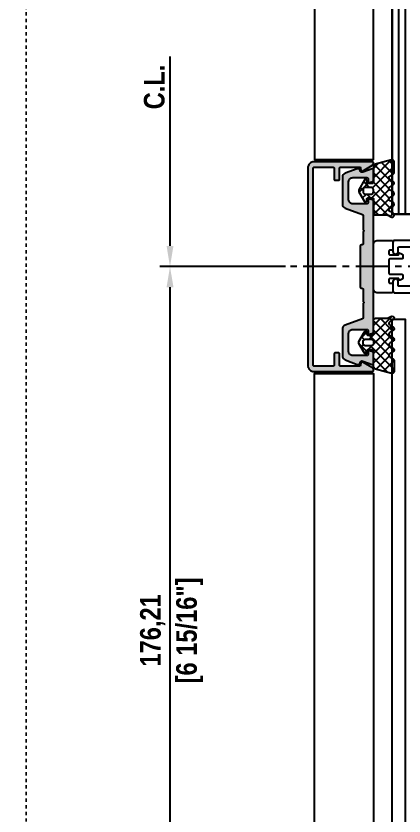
# Model space of a CAD drawing. Header units: millimetres. Extents: x -17234 to -8874, y -2869 to 1211.
# Drawn here: x -12676.8 to -12582.9, y -663.7 to -470 of the extents above; entities that cross this region are included whole.
import ezdxf

# ---------------------------------------------------------------- set-up
doc = ezdxf.new("R2010")
doc.units = ezdxf.units.MM
doc.linetypes.add('ACAD_ISO07W100', pattern=[3, 0, -3])
doc.linetypes.add('CENTER', pattern=[50.8, 31.75, -6.35, 6.35, -6.35])
doc.layers.get('Defpoints').update_dxf_attribs({"linetype": 'ACAD_ISO07W100', "true_color": 0x105689})
for name, color, linetype in [('Centerline', 6, 'CENTER'), ('Dim', 5, 'Continuous'), ('Gasket EPDM', 32, 'Continuous'), ('Gasket Silicone', 20, 'Continuous'), ('Glass', 4, 'Continuous'), ('Profile', 1, 'Continuous'), ('Profile View', 9, 'Continuous'), ('PVC Spacer', 3, 'Continuous'), ('Thermal Break', 3, 'Continuous')]:
    doc.layers.add(name, color=color, linetype=linetype)
doc.styles.add('TXT', font='techb___.ttf')
doc.dimstyles.new('ISO-25$0', dxfattribs={"dimtxt": 2.5, "dimasz": 2.5, "dimexe": 1.25, "dimexo": 0.625, "dimtad": 1, "dimtxsty": 'TXT', "dimcen": 2.5, "dimclrd": 5, "dimclre": 5, "dimclrt": 2, "dimadec": 0, "dimazin": 0, "dimtfac": 1, "dimtmove": 0, "dimatfit": 3, "dimfxl": 1, "dimarcsym": 0})

# ---------------------------------------------------------------- blocks, each defined once
blk = doc.blocks.new('*D50')
at = {"layer": 'Defpoints', "color": 0, "ltscale": 0.5, "transparency": 16777216}
for p in [(-12639.54, -443.66), (-12610.33, -443.66), (-12610.33, -530.66)]:
    blk.add_point(p, dxfattribs=at)
at = {"layer": 'Dim', "color": 5, "lineweight": -2, "ltscale": 0.5, "transparency": 16777216}
for p, q in [((-12639.54, -525.66), (-12639.54, -479.79)), ((-12611.58, -530.66), (-12642.04, -530.66))]:
    blk.add_line(p, q, dxfattribs=at)
at = {"layer": 'Dim', "color": 5, "ltscale": 0.5, "transparency": 16777216}
blk.add_solid([(-12640.37, -525.66), (-12638.7, -525.66), (-12639.54, -530.66)], dxfattribs=at)
at = {"layer": 'Dim', "color": 2, "ltscale": 0.5, "transparency": 16777216, "insert": (-12643.33, -487.16), "char_height": 5, "attachment_point": 5, "rotation": 90, "style": 'TXT'}
blk.add_mtext('C.L.', dxfattribs=at)
blk = doc.blocks.new('*U4')
at = {"layer": 'Glass', "ltscale": 0.5}
h = blk.add_hatch(dxfattribs=at)
h.set_pattern_fill('ANSI31', color=5, scale=0.5, angle=45)
h.set_pattern_definition([(90, (0, -0.7), (-1.5875, 3e-16), [])])
h.paths.add_polyline_path([(0, 74.3), (6.35, 74.3), (6.35, 0), (0, 0)])
h.paths.add_polyline_path([(25.4, 0), (19.05, 0), (19.05, 74.3), (25.4, 74.3)])
at = {"layer": 'Glass'}
h = blk.add_hatch(dxfattribs=at)
h.set_pattern_fill('DOTS', color=9, scale=0.5)
h.set_pattern_definition([(0, (-1613.78865, -1630.7913), (0.396875, 0.79375), [0, -0.79375])])
h.paths.add_polyline_path([(17.05, 4.2), (8.35, 4.2, -0.414214), (6.35, 6.2), (6.35, 0, -0.20587), (19.05, 0), (19.05, 6.2, -0.414214)])
at = {"layer": 'Defpoints', "linetype": 'ByBlock', "ltscale": 0.5}
for points in [[(0, 74.3), (6.35, 74.3), (6.35, 0), (0, 0)], [(25.4, 0), (19.05, 0), (19.05, 74.3), (25.4, 74.3)]]:
    blk.add_lwpolyline(points, close=True, dxfattribs=at)
at = {"layer": 'Glass'}
for points in [[(0, 74.3), (0, 0), (6.35, 0), (6.35, 74.3)], [(19.05, 74.3), (19.05, 0), (25.4, 0), (25.4, 74.3)]]:
    blk.add_lwpolyline(points, dxfattribs=at)
at = {"layer": 'Glass', "color": 3}
for points in [[(19.05, 6.2), (19.05, 11, 0.414214), (17.05, 13), (8.35, 13, 0.414214), (6.35, 11), (6.35, 6.2, 0.414214), (8.35, 4.2), (17.05, 4.2, 0.414214)], [(18.05, 6.2), (18.05, 11, 0.414214), (17.05, 12), (8.35, 12, 0.414214), (7.35, 11), (7.35, 6.2, 0.414214), (8.35, 5.2), (17.05, 5.2, 0.414214)]]:
    blk.add_lwpolyline(points, format="xyb", close=True, dxfattribs=at)
at = {"layer": 'Glass', "color": 9}
for points in [[(7.64, 5.49), (17.76, 11.71)], [(7.64, 11.71), (17.86, 5.62)]]:
    blk.add_lwpolyline(points, dxfattribs=at)
blk.add_lwpolyline([(6.35, 0, -0.20587), (19.05, 0), (19.05, 6.2, -0.414214), (17.05, 4.2), (8.35, 4.2, -0.414214), (6.35, 6.2)], format="xyb", close=True, dxfattribs=at)
blk = doc.blocks.new('*D52')
at = {"layer": 'Defpoints', "color": 0, "transparency": 16777216}
for p in [(-12639.54, -530.66), (-12610.33, -530.66), (-12604.57, -706.87)]:
    blk.add_point(p, dxfattribs=at)
at = {"layer": 'Dim', "color": 5, "lineweight": -2, "transparency": 16777216}
for p, q in [((-12611.58, -530.66), (-12642.04, -530.66)), ((-12639.54, -701.87), (-12639.54, -535.66)), ((-12605.82, -706.87), (-12642.04, -706.87))]:
    blk.add_line(p, q, dxfattribs=at)
at = {"layer": 'Dim', "color": 5, "transparency": 16777216}
for points in [[(-12640.37, -535.66), (-12638.7, -535.66), (-12639.54, -530.66)], [(-12640.37, -701.87), (-12638.7, -701.87), (-12639.54, -706.87)]]:
    blk.add_solid(points, dxfattribs=at)
at = {"layer": 'Dim', "color": 2, "transparency": 16777216, "char_height": 5, "attachment_point": 5, "rotation": 90, "style": 'TXT'}
for s, insert in [('[6 15/16"]', (-12634.79, -618.77)), ('176,21', (-12643.72, -618.77))]:
    blk.add_mtext(s, dxfattribs=dict(at, insert=insert))
blk = doc.blocks.new('EGG - 01')
at = {"layer": 'Gasket EPDM', "ltscale": 0.5}
h = blk.add_hatch(dxfattribs=at)
h.set_pattern_fill('ANSI37', color=5, scale=0.5, style=0)
h.set_pattern_definition([(45, (16931.764, 552.2421), (-1.12253202, 1.12253202), []), (135, (16931.764, 552.2421), (-1.12253202, -1.12253202), [])])
edge = h.paths.add_edge_path()
edge.add_arc((7, -0.75), 0.5, 300, 420)
edge.add_line((7.25, -0.31), (6.52, 0.11))
edge.add_arc((6.77, 0.54), 0.5, 120, 240, ccw=False)
edge.add_line((6.52, 0.98), (7.25, 1.4))
edge.add_arc((7, 1.83), 0.5, 300, 420)
edge.add_line((7.25, 2.26), (6.52, 2.69))
edge.add_arc((6.77, 3.12), 0.5, 120, 240, ccw=False)
edge.add_line((6.52, 3.55), (7.25, 3.98))
edge.add_arc((7, 4.41), 0.5, 300, 360)
edge.add_line((7.5, 4.41), (7.5, 7))
edge.add_arc((7, 7), 0.5, 0, 105)
edge.add_line((6.87, 7.48), (2.69, 6.36))
edge.add_arc((2.75, 6.12), 0.25, 105, 180)
edge.add_line((2.5, 6.12), (2.5, 2))
edge.add_arc((2.25, 2), 0.25, 270, 360, ccw=False)
edge.add_line((2.25, 1.75), (1.17, 1.75))
edge.add_arc((1.17, 2), 0.25, 180, 270, ccw=False)
edge.add_line((0.92, 2), (0.92, 2.45))
edge.add_arc((0.62, 2.45), 0.3, 0, 150)
edge.add_line((0.36, 2.6), (-1, 0.25))
edge.add_arc((-0.57, 0), 0.5, 150, 210)
edge.add_line((-1, -0.25), (0.36, -2.6))
edge.add_arc((0.62, -2.45), 0.3, 210, 360)
edge.add_line((0.92, -2.45), (0.92, -2))
edge.add_arc((1.17, -2), 0.25, 90, 180, ccw=False)
edge.add_line((1.17, -1.75), (2.25, -1.75))
edge.add_arc((2.25, -2), 0.25, 0, 90, ccw=False)
edge.add_line((2.5, -2), (2.5, -5.38))
edge.add_arc((3, -5.38), 0.5, 180, 270)
edge.add_line((3, -5.88), (5.83, -5.88))
edge.add_arc((5.83, -6.38), 0.5, 60, 90, ccw=False)
edge.add_line((6.08, -5.94), (6.75, -6.33))
edge.add_arc((7, -5.9), 0.5, 240, 420)
edge.add_line((7.25, -5.47), (6.52, -5.05))
edge.add_arc((6.77, -4.61), 0.5, 120, 240, ccw=False)
edge.add_line((6.52, -4.18), (7.25, -3.76))
edge.add_arc((7, -3.32), 0.5, 300, 420)
edge.add_line((7.25, -2.89), (6.52, -2.47))
edge.add_arc((6.77, -2.03), 0.5, 120, 240, ccw=False)
edge.add_line((6.52, -1.6), (7.25, -1.18))
edge = h.paths.add_edge_path(flags=16)
edge.add_arc((0.5, -0.3), 0.5, 180, 270)
edge.add_line((0.5, -0.8), (2.01, -0.8))
edge.add_arc((2.01, -0.3), 0.5, 270, 360)
edge.add_line((2.51, -0.3), (2.51, 0.3))
edge.add_arc((2.01, 0.3), 0.5, 0, 90)
edge.add_line((2.01, 0.8), (0.5, 0.8))
edge.add_arc((0.5, 0.3), 0.5, 90, 180)
edge.add_line((0, 0.3), (0, -0.3))
for points in [[(7.25, -1.18, 0.57735), (7.25, -0.31), (6.52, 0.11, -0.57735), (6.52, 0.98), (7.25, 1.4, 0.57735), (7.25, 2.26), (6.52, 2.69, -0.57735), (6.52, 3.55), (7.25, 3.98, 0.267949), (7.5, 4.41), (7.5, 7, 0.493145), (6.87, 7.48), (2.69, 6.36, 0.339454), (2.5, 6.12), (2.5, 2, -0.414214), (2.25, 1.75), (1.17, 1.75, -0.414214), (0.92, 2), (0.92, 2.45, 0.767327), (0.36, 2.6), (-1, 0.25, 0.267949), (-1, -0.25), (0.36, -2.6, 0.767327), (0.92, -2.45), (0.92, -2, -0.414214), (1.17, -1.75), (2.25, -1.75, -0.414214), (2.5, -2), (2.5, -5.38, 0.414214), (3, -5.88), (5.83, -5.88, -0.131652), (6.08, -5.94), (6.75, -6.33, 1), (7.25, -5.47), (6.52, -5.05, -0.57735), (6.52, -4.18), (7.25, -3.76, 0.57735), (7.25, -2.89), (6.52, -2.47, -0.57735), (6.52, -1.6)], [(0, -0.3, 0.414214), (0.5, -0.8), (2.01, -0.8, 0.414214), (2.51, -0.3), (2.51, 0.3, 0.414214), (2.01, 0.8), (0.5, 0.8, 0.414214), (0, 0.3)]]:
    blk.add_lwpolyline(points, format="xyb", close=True, dxfattribs=at)

msp = doc.modelspace()

# ---------------------------------------------------------------- hatches: boundary and pattern name
at = {"layer": 'Gasket Silicone', "ltscale": 0.5}
h = msp.add_hatch(color=1, dxfattribs=at)
h.dxf.hatch_style = 1
edge = h.paths.add_edge_path()
edge.add_arc((-12604.657, -554.56), 1.5, 180, 270)
edge.add_line((-12604.657, -556.06), (-12590.532, -556.06))
edge.add_arc((-12590.532, -555.81), 0.25, 270, 360)
edge.add_line((-12590.282, -555.81), (-12590.282, -555.625))
edge.add_arc((-12590.782, -555.625), 0.5, 0, 60)
edge.add_line((-12590.532, -555.192), (-12592.962, -553.789))
edge.add_arc((-12593.087, -554.005), 0.25, 60, 170)
edge.add_line((-12593.334, -553.962), (-12593.438, -554.554))
edge.add_arc((-12593.684, -554.51), 0.25, 270, 350, ccw=False)
edge.add_line((-12593.684, -554.76), (-12598.232, -554.76))
edge.add_arc((-12598.232, -554.51), 0.25, 180, 270, ccw=False)
edge.add_line((-12598.482, -554.51), (-12598.482, -551.81))
edge.add_arc((-12598.732, -551.81), 0.25, 360, 450)
edge.add_line((-12598.732, -551.56), (-12599.532, -551.56))
edge.add_arc((-12599.532, -551.81), 0.25, 90, 180)
edge.add_line((-12599.782, -551.81), (-12599.782, -554.51))
edge.add_arc((-12600.032, -554.51), 0.25, 270, 360, ccw=False)
edge.add_line((-12600.032, -554.76), (-12604.607, -554.76))
edge.add_arc((-12604.607, -554.51), 0.25, 180, 270, ccw=False)
edge.add_line((-12604.857, -554.51), (-12604.857, -506.81))
edge.add_arc((-12604.607, -506.81), 0.25, 90, 180, ccw=False)
edge.add_line((-12604.607, -506.56), (-12600.032, -506.56))
edge.add_arc((-12600.032, -506.81), 0.25, 0, 90, ccw=False)
edge.add_line((-12599.782, -506.81), (-12599.782, -509.51))
edge.add_arc((-12599.532, -509.51), 0.25, 180, 270)
edge.add_line((-12599.532, -509.76), (-12598.732, -509.76))
edge.add_arc((-12598.732, -509.51), 0.25, 270, 360)
edge.add_line((-12598.482, -509.51), (-12598.482, -506.81))
edge.add_arc((-12598.232, -506.81), 0.25, 90, 180, ccw=False)
edge.add_line((-12598.232, -506.56), (-12593.684, -506.56))
edge.add_arc((-12593.684, -506.81), 0.25, 10, 90, ccw=False)
edge.add_line((-12593.438, -506.767), (-12593.334, -507.359))
edge.add_arc((-12593.087, -507.315), 0.25, 190, 300)
edge.add_line((-12592.962, -507.532), (-12590.532, -506.129))
edge.add_arc((-12590.782, -505.696), 0.5, 300, 360)
edge.add_line((-12590.282, -505.696), (-12590.282, -505.51))
edge.add_arc((-12590.532, -505.51), 0.25, 0, 90)
edge.add_line((-12590.532, -505.26), (-12604.657, -505.26))
edge.add_arc((-12604.657, -506.76), 1.5, 90, 180)
edge.add_line((-12606.157, -506.76), (-12606.157, -554.56))
h = msp.add_hatch(color=1, dxfattribs=at)
h.dxf.hatch_style = 1
edge = h.paths.add_edge_path()
edge.add_line((-12592.782, -536.16), (-12592.782, -539.085))
edge.add_line((-12592.782, -539.085), (-12592.532, -539.335))
edge.add_line((-12592.532, -539.335), (-12592.782, -539.585))
edge.add_line((-12592.782, -539.585), (-12592.782, -543.059))
edge.add_arc((-12593.032, -543.059), 0.25, 290, 360, ccw=False)
edge.add_line((-12592.946, -543.294), (-12597.124, -544.814))
edge.add_arc((-12596.782, -545.754), 1, 110, 180)
edge.add_line((-12597.782, -545.754), (-12597.782, -552.324))
edge.add_arc((-12596.782, -552.324), 1, 180, 250)
edge.add_line((-12597.124, -553.264), (-12594.196, -554.33))
edge.add_arc((-12594.025, -553.86), 0.5, 250, 350)
edge.add_line((-12593.532, -553.947), (-12593.526, -553.913))
edge.add_arc((-12593.034, -554), 0.5, 70, 170, ccw=False)
edge.add_line((-12592.863, -553.53), (-12590.617, -554.347))
edge.add_arc((-12590.532, -554.112), 0.25, 250, 360)
edge.add_line((-12590.282, -554.112), (-12590.282, -551.504))
edge.add_arc((-12590.532, -551.504), 0.25, 0, 75)
edge.add_line((-12590.467, -551.262), (-12591.267, -551.048))
edge.add_arc((-12591.332, -551.289), 0.25, 74.97677, 180)
edge.add_line((-12591.582, -551.289), (-12591.582, -551.968))
edge.add_arc((-12591.832, -551.968), 0.25, -90, 0, ccw=False)
edge.add_line((-12591.832, -552.218), (-12595.282, -552.218))
edge.add_arc((-12595.282, -551.218), 1, 180, 270, ccw=False)
edge.add_line((-12596.282, -551.218), (-12596.282, -546.86))
edge.add_arc((-12595.282, -546.86), 1, 90, 180, ccw=False)
edge.add_line((-12595.282, -545.86), (-12591.832, -545.86))
edge.add_arc((-12591.832, -546.11), 0.25, 0, 90, ccw=False)
edge.add_line((-12591.582, -546.11), (-12591.582, -546.789))
edge.add_arc((-12591.332, -546.789), 0.25, 180, 285.02323)
edge.add_line((-12591.267, -547.031), (-12590.467, -546.816))
edge.add_arc((-12590.532, -546.574), 0.25, 285, 360)
edge.add_line((-12590.282, -546.574), (-12590.282, -514.746))
edge.add_arc((-12590.532, -514.746), 0.25, 360, 435)
edge.add_line((-12590.467, -514.505), (-12591.267, -514.29))
edge.add_arc((-12591.332, -514.532), 0.25, 74.97677, 180)
edge.add_line((-12591.582, -514.532), (-12591.582, -515.21))
edge.add_arc((-12591.832, -515.21), 0.25, 270, 360, ccw=False)
edge.add_line((-12591.832, -515.46), (-12595.282, -515.46))
edge.add_arc((-12595.282, -514.46), 1, 180, 270, ccw=False)
edge.add_line((-12596.282, -514.46), (-12596.282, -510.103))
edge.add_arc((-12595.282, -510.103), 1, 90, 180, ccw=False)
edge.add_line((-12595.282, -509.103), (-12591.832, -509.103))
edge.add_arc((-12591.832, -509.353), 0.25, 0, 90, ccw=False)
edge.add_line((-12591.582, -509.353), (-12591.582, -510.032))
edge.add_arc((-12591.332, -510.032), 0.25, 180, 285.02323)
edge.add_line((-12591.267, -510.273), (-12590.467, -510.058))
edge.add_arc((-12590.532, -509.817), 0.25, 285, 360)
edge.add_line((-12590.282, -509.817), (-12590.282, -507.208))
edge.add_arc((-12590.532, -507.208), 0.25, 360, 470)
edge.add_line((-12590.617, -506.973), (-12592.863, -507.791))
edge.add_arc((-12593.034, -507.321), 0.5, 190, 290, ccw=False)
edge.add_line((-12593.526, -507.408), (-12593.532, -507.374))
edge.add_arc((-12594.025, -507.461), 0.5, 10, 110)
edge.add_line((-12594.196, -506.991), (-12597.124, -508.057))
edge.add_arc((-12596.782, -508.997), 1, 110, 180)
edge.add_line((-12597.782, -508.997), (-12597.782, -515.567))
edge.add_arc((-12596.782, -515.567), 1, 180, 250)
edge.add_line((-12597.124, -516.506), (-12592.946, -518.027))
edge.add_arc((-12593.032, -518.262), 0.25, 0, 70, ccw=False)
edge.add_line((-12592.782, -518.262), (-12592.782, -521.735))
edge.add_line((-12592.782, -521.735), (-12592.532, -521.985))
edge.add_line((-12592.532, -521.985), (-12592.782, -522.235))
edge.add_line((-12592.782, -522.235), (-12592.782, -525.16))
edge.add_arc((-12593.032, -525.16), 0.25, -90, 0, ccw=False)
edge.add_line((-12593.032, -525.41), (-12593.232, -525.41))
edge.add_arc((-12593.232, -525.66), 0.25, 90, 180)
edge.add_line((-12593.482, -525.66), (-12593.482, -530.41))
edge.add_line((-12593.482, -530.41), (-12593.232, -530.66))
edge.add_line((-12593.232, -530.66), (-12593.482, -530.91))
edge.add_line((-12593.482, -530.91), (-12593.482, -535.66))
edge.add_arc((-12593.232, -535.66), 0.25, 180, 270)
edge.add_line((-12593.232, -535.91), (-12593.032, -535.91))
edge.add_arc((-12593.032, -536.16), 0.25, 0, 90, ccw=False)

# ---------------------------------------------------------------- linework, layer by layer
at = {"layer": 'Centerline', "ltscale": 0.25}
msp.add_lwpolyline([(-12446.932, -530.661), (-12610.332, -530.661)], dxfattribs=at)
at = {"layer": 'Defpoints', "color": 1, "ltscale": 0.5}
for points in [[(-13054.331, -319.239), (-12674.331, -319.239), (-12674.331, -829.239), (-13054.331, -829.239), (-13054.331, -319.239)], [(-12674.331, -319.239), (-12294.331, -319.239), (-12294.331, -829.239), (-12674.331, -829.239), (-12674.331, -319.239)]]:
    msp.add_lwpolyline(points, dxfattribs=at)
at = {"layer": 'Profile', "color": 9, "ltscale": 0.5}
for points in [[(-12606.157, -554.56, 0.4142136), (-12604.657, -556.06), (-12590.532, -556.06, 0.4142136), (-12590.282, -555.81), (-12590.282, -555.625, 0.2679492), (-12590.532, -555.192), (-12592.962, -553.789, 0.5205671), (-12593.334, -553.962), (-12593.438, -554.554, -0.3639702), (-12593.684, -554.76), (-12598.232, -554.76, -0.4142136), (-12598.482, -554.51), (-12598.482, -551.81, 0.4142136), (-12598.732, -551.56), (-12599.532, -551.56, 0.4142136), (-12599.782, -551.81), (-12599.782, -554.51, -0.4142136), (-12600.032, -554.76), (-12604.607, -554.76, -0.4142136), (-12604.857, -554.51), (-12604.857, -506.81, -0.4142136), (-12604.607, -506.56), (-12600.032, -506.56, -0.4142136), (-12599.782, -506.81), (-12599.782, -509.51, 0.4142136), (-12599.532, -509.76), (-12598.732, -509.76, 0.4142136), (-12598.482, -509.51), (-12598.482, -506.81, -0.4142136), (-12598.232, -506.56), (-12593.684, -506.56, -0.3639702), (-12593.438, -506.767), (-12593.334, -507.359, 0.5205671), (-12592.962, -507.532), (-12590.532, -506.129, 0.2679492), (-12590.282, -505.696), (-12590.282, -505.51, 0.4142136), (-12590.532, -505.26), (-12604.657, -505.26, 0.4142136), (-12606.157, -506.76)], [(-12592.782, -536.16), (-12592.782, -539.085), (-12592.532, -539.335), (-12592.782, -539.585), (-12592.782, -543.059, -0.3152988), (-12592.946, -543.294), (-12597.124, -544.814, 0.3152988), (-12597.782, -545.754), (-12597.782, -552.324, 0.3152988), (-12597.124, -553.264), (-12594.196, -554.33, 0.4663077), (-12593.532, -553.947), (-12593.526, -553.913, -0.4663077), (-12592.863, -553.53), (-12590.617, -554.347, 0.5205671), (-12590.282, -554.112), (-12590.282, -551.504, 0.3394543), (-12590.467, -551.262), (-12591.267, -551.048, 0.4932715), (-12591.582, -551.289), (-12591.582, -551.968, -0.4142136), (-12591.832, -552.218), (-12595.282, -552.218, -0.4142136), (-12596.282, -551.218), (-12596.282, -546.86, -0.4142136), (-12595.282, -545.86), (-12591.832, -545.86, -0.4142136), (-12591.582, -546.11), (-12591.582, -546.789, 0.4932715), (-12591.267, -547.031), (-12590.467, -546.816, 0.3394543), (-12590.282, -546.574), (-12590.282, -514.746, 0.3394543), (-12590.467, -514.505), (-12591.267, -514.29, 0.4932715), (-12591.582, -514.532), (-12591.582, -515.21, -0.4142136), (-12591.832, -515.46), (-12595.282, -515.46, -0.4142136), (-12596.282, -514.46), (-12596.282, -510.103, -0.4142136), (-12595.282, -509.103), (-12591.832, -509.103, -0.4142136), (-12591.582, -509.353), (-12591.582, -510.032, 0.4932715), (-12591.267, -510.273), (-12590.467, -510.058, 0.3394543), (-12590.282, -509.817), (-12590.282, -507.208, 0.5205671), (-12590.617, -506.973), (-12592.863, -507.791, -0.4663077), (-12593.526, -507.408), (-12593.532, -507.374, 0.4663077), (-12594.196, -506.991), (-12597.124, -508.057, 0.3152988), (-12597.782, -508.997), (-12597.782, -515.567, 0.3152988), (-12597.124, -516.506), (-12592.946, -518.027, -0.3152988), (-12592.782, -518.262), (-12592.782, -521.735), (-12592.532, -521.985), (-12592.782, -522.235), (-12592.782, -525.16, -0.4142136), (-12593.032, -525.41), (-12593.232, -525.41, 0.4142136), (-12593.482, -525.66), (-12593.482, -530.41), (-12593.232, -530.66), (-12593.482, -530.91), (-12593.482, -535.66, 0.4142136), (-12593.232, -535.91), (-12593.032, -535.91, -0.4142136)]]:
    msp.add_lwpolyline(points, format="xyb", close=True, dxfattribs=at)
at = {"layer": 'Profile', "color": 2, "ltscale": 0.5}
msp.add_lwpolyline([(-12441.056, -688.086), (-12582.082, -688.086, -0.4142136), (-12585.782, -684.386), (-12585.782, -543.36), (-12582.582, -543.36), (-12582.582, -684.386, 0.4142136), (-12582.082, -684.886), (-12441.056, -684.886)], format="xyb", close=True, dxfattribs=at)
at = {"layer": 'Profile View', "ltscale": 0.5}
msp.add_lwpolyline([(-12604.569, -443.661), (-12604.569, -504.761), (-12590.282, -504.761), (-12590.282, -443.661)], dxfattribs=at)
msp.add_lwpolyline([(-12604.569, -706.873), (-12604.569, -556.561), (-12590.282, -556.561), (-12590.282, -692.586)], close=True, dxfattribs=at)
at = {"layer": 'PVC Spacer', "ltscale": 0.5}
msp.add_lwpolyline([(-12586.332, -532.511), (-12583.432, -532.511, -0.4142136), (-12583.182, -532.761), (-12583.182, -533.463, -0.2679492), (-12583.307, -533.679), (-12583.782, -533.954, -0.5773503), (-12584.082, -533.78), (-12584.082, -533.711, 0.4142136), (-12584.282, -533.511), (-12586.332, -533.511, 0.4142136), (-12586.582, -533.761), (-12586.582, -534.411, 0.4142136), (-12586.332, -534.661), (-12585.832, -534.661, -0.4142136), (-12585.582, -534.911), (-12585.582, -536.761, -0.4142136), (-12585.832, -537.011), (-12589.282, -537.011, -0.4142136), (-12590.282, -536.011), (-12590.282, -530.911), (-12590.032, -530.661), (-12590.032, -530.661), (-12590.032, -530.661), (-12590.282, -530.411), (-12590.282, -525.311, -0.4142136), (-12589.282, -524.311), (-12585.832, -524.311, -0.4142136), (-12585.582, -524.561), (-12585.582, -526.411, -0.4142136), (-12585.832, -526.661), (-12586.332, -526.661, 0.4142136), (-12586.582, -526.911), (-12586.582, -527.561, 0.4142136), (-12586.332, -527.811), (-12584.282, -527.811, 0.4142136), (-12584.082, -527.611), (-12584.082, -527.541, -0.5773503), (-12583.782, -527.368), (-12583.307, -527.642, -0.2679492), (-12583.182, -527.859), (-12583.182, -528.561, -0.4142136), (-12583.432, -528.811), (-12586.332, -528.811, 0.4142136), (-12586.582, -529.061), (-12586.582, -532.261, 0.4142136)], format="xyb", close=True, dxfattribs=at)
at = {"layer": 'Thermal Break', "ltscale": 0.5}
for points in [[(-12552.78, -524.311), (-12585.082, -524.311, 0.4142136), (-12585.582, -524.811), (-12585.582, -527.018, 0.2679492), (-12585.332, -527.451), (-12585.082, -527.595, 0.5773503), (-12584.332, -527.162), (-12584.332, -526.161, -0.4142136), (-12584.082, -525.911), (-12579.644, -525.911, -0.4142136)], [(-12579.644, -535.411), (-12584.082, -535.411, -0.4142136), (-12584.332, -535.161), (-12584.332, -534.161, 0.5773503), (-12585.082, -533.728), (-12585.332, -533.872, 0.2679492), (-12585.582, -534.305), (-12585.582, -536.511, 0.4142136), (-12585.082, -537.011), (-12552.78, -537.011, 0.4142136)]]:
    msp.add_lwpolyline(points, format="xyb", dxfattribs=at)

# ---------------------------------------------------------------- block references
at = {"layer": 'Gasket EPDM'}
msp.add_blockref('EGG - 01', (-12592.786, -512.282), dxfattribs=at)
at = {"layer": 'Gasket EPDM', "xscale": -1, "rotation": 180}
msp.add_blockref('EGG - 01', (-12592.786, -549.039), dxfattribs=at)
at = {"layer": 'Glass', "xscale": -1}
msp.add_blockref('*U4', (-12560.382, -517.961), dxfattribs=at)

# ---------------------------------------------------------------- dimensions: what is measured, and where the dimension line sits
at = {"layer": 'Dim', "ltscale": 0.5}
dim = msp.add_linear_dim(base=(-12639.535, -443.661), p1=(-12610.332, -530.661), p2=(-12610.332, -443.661), angle=90, text='C.L.', dimstyle='ISO-25$0', override={"dimscale": 2, "dimpost": '\\X', "dimse2": 1, "dimsd2": 1}, dxfattribs=at)
dim.commit()
dim.dimension.update_dxf_attribs({"geometry": '*D50', "text_midpoint": (-12643.333, -487.161)})
at = {"layer": 'Dim'}
dim = msp.add_linear_dim(base=(-12639.535, -530.661), p1=(-12604.569, -706.873), p2=(-12610.332, -530.661), angle=90, dimstyle='ISO-25$0', override={"dimscale": 2, "dimpost": '\\X'}, dxfattribs=at)
dim.commit()
dim.dimension.update_dxf_attribs({"geometry": '*D52', "text_midpoint": (-12639.535, -618.767)})

doc.saveas('drawing.dxf')
